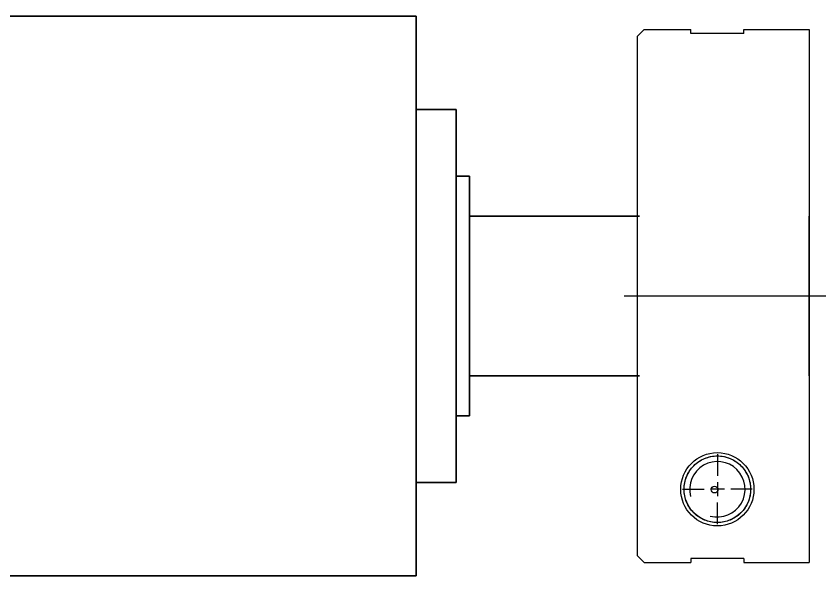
# Model space of a CAD drawing. Header units: millimetres. Extents: x -29 to 3384, y -388 to 1226.
# Drawn here: x 1635.4 to 1695.8, y -15 to 27 of the extents above; entities that cross this region are included whole.
import ezdxf

# ---------------------------------------------------------------- set-up
doc = ezdxf.new("R2010")
doc.units = ezdxf.units.MM
doc.linetypes.add('CENTER', pattern=[50.8, 31.75, -6.35, 6.35, -6.35])
doc.layers.add('DEFAULT_1', color=7, linetype='CENTER')
doc.layers.add('Kontury', color=7, linetype='Continuous', lineweight=35)

msp = doc.modelspace()

# ---------------------------------------------------------------- linework, layer by layer
msp.add_line((1665.45018, 26.96013), (1665.45018, -15.03987))
at = {"color": 7, "linetype": 'Continuous'}
for p, q in [((1682.05018, 25.46013), (1682.55018, 25.96013)), ((1682.55018, 25.96013), (1686.05018, 25.96013)), ((1686.05018, 25.66013), (1686.05018, 25.96013)), ((1690.05018, 25.66013), (1690.05018, 25.96013)), ((1690.05018, 25.96013), (1694.95018, 25.96013)), ((1694.95018, 25.96013), (1694.95018, -14.02387)), ((1682.05018, -13.52345), (1682.05018, 25.46013)), ((1690.05018, 25.66013), (1686.05018, 25.66013)), ((1686.05018, -13.72362), (1686.05018, -14.02387)), ((1690.05018, -13.72362), (1686.05018, -13.72362)), ((1690.05018, -13.72362), (1690.05018, -14.02387)), ((1682.55018, -14.02387), (1686.05018, -14.02387)), ((1690.05018, -14.02387), (1694.95018, -14.02387))]:
    msp.add_line(p, q, dxfattribs=at)
at = {"color": 2, "linetype": 'Continuous'}
for p, q in [((1688.05018, -8.01487), (1688.05018, -9.06487)), ((1688.57518, -8.53987), (1687.52518, -8.53987))]:
    msp.add_line(p, q, dxfattribs=at)
at = {"color": 7, "linetype": 'Continuous'}
for radius in [2.75, 2.5]:
    msp.add_circle((1688.05018, -8.53987), radius, dxfattribs=at)
at = {"color": 2, "linetype": 'Continuous'}
msp.add_circle((1687.84363, -8.56457), 0.25, dxfattribs=at)
msp.add_arc((1688.05018, -8.53987), 2.08333, 255, 195, dxfattribs=at)
at = {"color": 7, "linetype": 'Continuous'}
for points, start_tangent, end_tangent in [([(1688.05018, -11.03987, 4.00027), (1687.56245, -10.99183, 4.00027), (1687.09347, -10.84957, 4.00027), (1686.66125, -10.61855, 4.00027), (1686.28241, -10.30764, 4.00027), (1685.97151, -9.9288, 4.00027), (1685.74048, -9.49658, 4.00027), (1685.59822, -9.0276, 4.00027), (1685.55018, -8.53987, 4.00027), (1685.59822, -8.05215, 4.00027), (1685.74048, -7.58316, 4.00027), (1685.97151, -7.15095, 4.00027), (1686.28241, -6.7721, 4.00027), (1686.66125, -6.4612, 4.00027), (1687.09347, -6.23017, 4.00027), (1687.56245, -6.08791, 4.00027), (1688.05018, -6.03987, 4.00027)], (-0.99999828, 0.0018568), (0.99999828, 0.0018568)), ([(1688.05018, -6.03987, 4.00027), (1688.53791, -6.08791, 4.00027), (1689.00689, -6.23017, 4.00027), (1689.43911, -6.4612, 4.00027), (1689.81795, -6.7721, 4.00027), (1690.12885, -7.15095, 4.00027), (1690.35988, -7.58316, 4.00027), (1690.50214, -8.05215, 4.00027), (1690.55018, -8.53987, 4.00027), (1690.50214, -9.0276, 4.00027), (1690.35988, -9.49658, 4.00027), (1690.12885, -9.9288, 4.00027), (1689.81795, -10.30764, 4.00027), (1689.43911, -10.61855, 4.00027), (1689.00689, -10.84957, 4.00027), (1688.53791, -10.99183, 4.00027), (1688.05018, -11.03987, 4.00027)], (0.99999828, -0.0018568), (-0.99999828, -0.0018568)), ([(1682.55018, -14.02387), (1682.38313, -13.85668), (1682.21646, -13.68987), (1682.05018, -13.52345)], (-0.70682366, 0.70738979), (-0.70680893, 0.7074045))]:
    msp.add_spline(points, degree=3, dxfattribs=dict(at, start_tangent=start_tangent, end_tangent=end_tangent))
at = {"layer": 'DEFAULT_1', "color": 2, "linetype": 'CENTER'}
for p, q in [((1681.05018, 5.96013), (1745.05018, 5.96013)), ((1688.05018, -5.91487), (1688.05018, -7.53977)), ((1685.42518, -8.53987), (1687.05008, -8.53987)), ((1690.67518, -8.53987), (1689.05028, -8.53987)), ((1688.05018, -11.16487), (1688.05018, -9.53997))]:
    msp.add_line(p, q, dxfattribs=at)
at = {"layer": 'Kontury'}
for p, q in [((1624.20018, 26.96013), (1665.45018, 26.96013)), ((1665.45018, 26.96013), (1665.45018, -15.03987)), ((1668.45018, 19.96013), (1665.45018, 19.96013)), ((1668.45018, 5.96013), (1668.45018, 19.96013)), ((1669.45018, 14.96013), (1668.45018, 14.96013)), ((1669.45018, 11.96013), (1669.45018, 14.96013)), ((1682.20018, 11.96013), (1669.45018, 11.96013)), ((1669.45018, -3.03987), (1669.45018, 11.96013)), ((1694.95018, 5.96013), (1694.95018, 11.96013)), ((1668.45018, 5.96013), (1668.45018, -8.03987)), ((1694.95018, 5.96013), (1694.95018, -0.03987)), ((1668.45018, -0.03987), (1668.45018, -3.03987)), ((1682.20018, -0.03987), (1669.45018, -0.03987)), ((1668.45018, -3.03987), (1669.45018, -3.03987)), ((1668.45018, -8.03987), (1665.45018, -8.03987)), ((1665.45018, -15.03987), (1624.20018, -15.03987))]:
    msp.add_line(p, q, dxfattribs=at)

doc.saveas('drawing.dxf')
